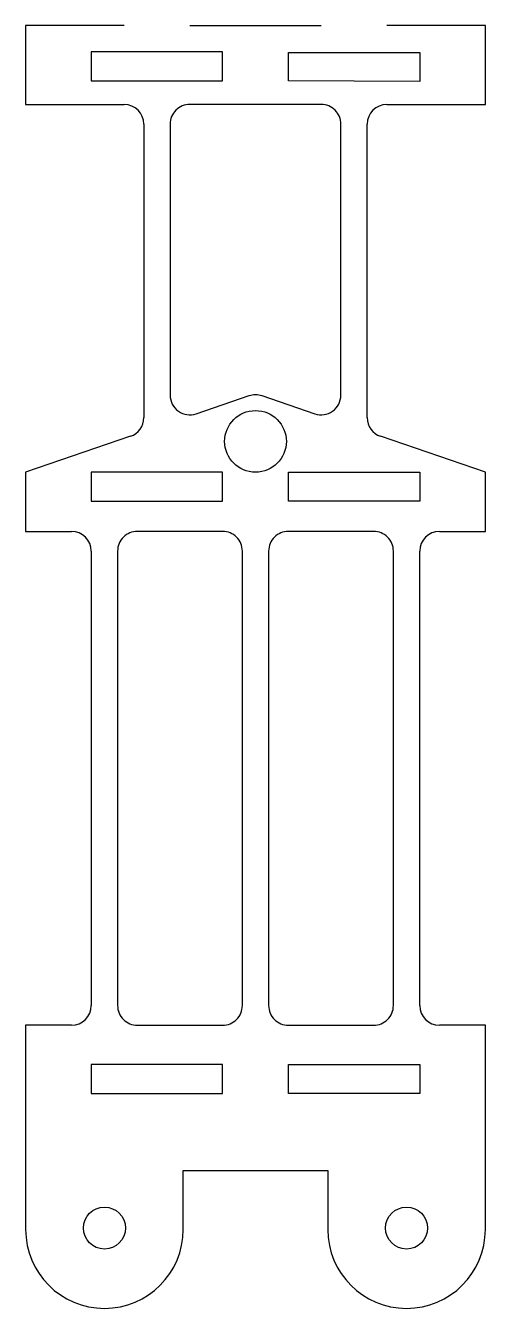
# Model space of a CAD drawing. Header units: millimetres. Extents: x 864 to 2914, y 1502 to 2002.
# Drawn here: x 2702.1 to 2737.1, y 1705.5 to 1803.2 of the extents above; entities that cross this region are included whole.
import ezdxf

# ---------------------------------------------------------------- set-up
doc = ezdxf.new("R2010")
doc.units = ezdxf.units.MM
doc.layers.add('2mm航空层板', color=2, linetype='Continuous')

msp = doc.modelspace()

# ---------------------------------------------------------------- linework, layer by layer
at = {"layer": '2mm航空层板'}
for p, q in [((2709.57, 1803.184), (2702.07, 1803.184)), ((2702.07, 1803.184), (2702.07, 1797.184)), ((2702.07, 1803.184), (2702.07, 1797.184)), ((2714.57, 1803.184), (2724.57, 1803.184)), ((2737.07, 1803.184), (2729.57, 1803.184)), ((2737.07, 1797.184), (2737.07, 1803.184)), ((2702.07, 1797.184), (2709.57, 1797.184)), ((2729.57, 1797.184), (2737.07, 1797.184)), ((2711.07, 1795.684), (2711.07, 1773.341)), ((2728.07, 1773.341), (2728.07, 1795.684)), ((2710.056, 1771.922), (2702.07, 1769.184)), ((2737.07, 1769.184), (2729.083, 1771.922)), ((2702.07, 1769.184), (2702.07, 1764.685)), ((2702.07, 1769.184), (2702.07, 1764.685)), ((2737.07, 1764.685), (2737.07, 1769.184)), ((2702.07, 1764.685), (2705.57, 1764.685)), ((2733.57, 1764.685), (2737.07, 1764.685)), ((2707.07, 1763.185), (2707.07, 1728.585)), ((2732.07, 1728.585), (2732.07, 1763.185)), ((2705.57, 1727.085), (2702.07, 1727.085)), ((2702.07, 1727.085), (2702.07, 1711.533)), ((2702.07, 1727.085), (2702.07, 1711.533)), ((2737.07, 1727.085), (2733.57, 1727.085)), ((2737.07, 1711.533), (2737.07, 1727.085)), ((2714.07, 1711.533), (2714.07, 1716.015)), ((2714.07, 1716.015), (2725.07, 1716.015)), ((2725.07, 1716.015), (2725.07, 1711.533))]:
    msp.add_line(p, q, dxfattribs=at)
for points in [[(2707.07, 1801.184), (2707.07, 1798.984), (2717.068, 1798.984), (2717.07, 1801.184)], [(2732.075, 1801.137), (2732.075, 1798.937), (2722.075, 1798.984), (2722.075, 1801.137)], [(2707.07, 1769.184), (2707.07, 1766.984), (2717.07, 1766.984), (2717.07, 1769.184)], [(2732.07, 1769.184), (2732.07, 1766.984), (2722.07, 1766.984), (2722.07, 1769.184)], [(2717.07, 1721.885), (2717.07, 1724.085), (2707.07, 1724.085), (2707.07, 1721.885)], [(2732.07, 1721.885), (2722.07, 1721.885), (2722.07, 1724.085), (2732.07, 1724.085)]]:
    msp.add_lwpolyline(points, close=True, dxfattribs=at)
for points in [[(2724.083, 1773.637, 0.514618), (2726.07, 1775.056), (2726.07, 1795.684, 0.414214), (2724.57, 1797.184), (2714.57, 1797.184, 0.414214), (2713.07, 1795.684), (2713.07, 1775.056, 0.514618), (2715.056, 1773.637), (2719.083, 1775.017, -0.166667), (2720.056, 1775.017)], [(2717.07, 1764.685), (2710.57, 1764.685, 0.414214), (2709.07, 1763.185), (2709.07, 1728.585, 0.414214), (2710.57, 1727.085), (2717.07, 1727.085, 0.414214), (2718.57, 1728.585), (2718.57, 1763.185, 0.414214)], [(2722.07, 1727.085), (2728.57, 1727.085, 0.414214), (2730.07, 1728.585), (2730.07, 1763.185, 0.414214), (2728.57, 1764.685), (2722.07, 1764.685, 0.414214), (2720.57, 1763.185), (2720.57, 1728.585, 0.414214)]]:
    msp.add_lwpolyline(points, format="xyb", close=True, dxfattribs=at)
for centre, radius in [((2719.57, 1771.534), 2.35), ((2708.07, 1711.645), 1.6), ((2731.07, 1711.645), 1.6)]:
    msp.add_circle(centre, radius, dxfattribs=at)
for centre, radius, start, end in [((2709.57, 1795.684), 1.5, 0, 90), ((2729.57, 1795.684), 1.5, 90, 180), ((2709.57, 1773.341), 1.5, 288.92464, 0), ((2729.57, 1773.341), 1.5, 180, 251.07536), ((2705.57, 1763.185), 1.5, 0, 90), ((2733.57, 1763.185), 1.5, 90, 180), ((2705.57, 1728.585), 1.5, 270, 0), ((2733.57, 1728.585), 1.5, 180, 270), ((2708.07, 1711.533), 6, 180, 0), ((2731.07, 1711.533), 6, 180, 0)]:
    msp.add_arc(centre, radius, start, end, dxfattribs=at)

doc.saveas('drawing.dxf')
